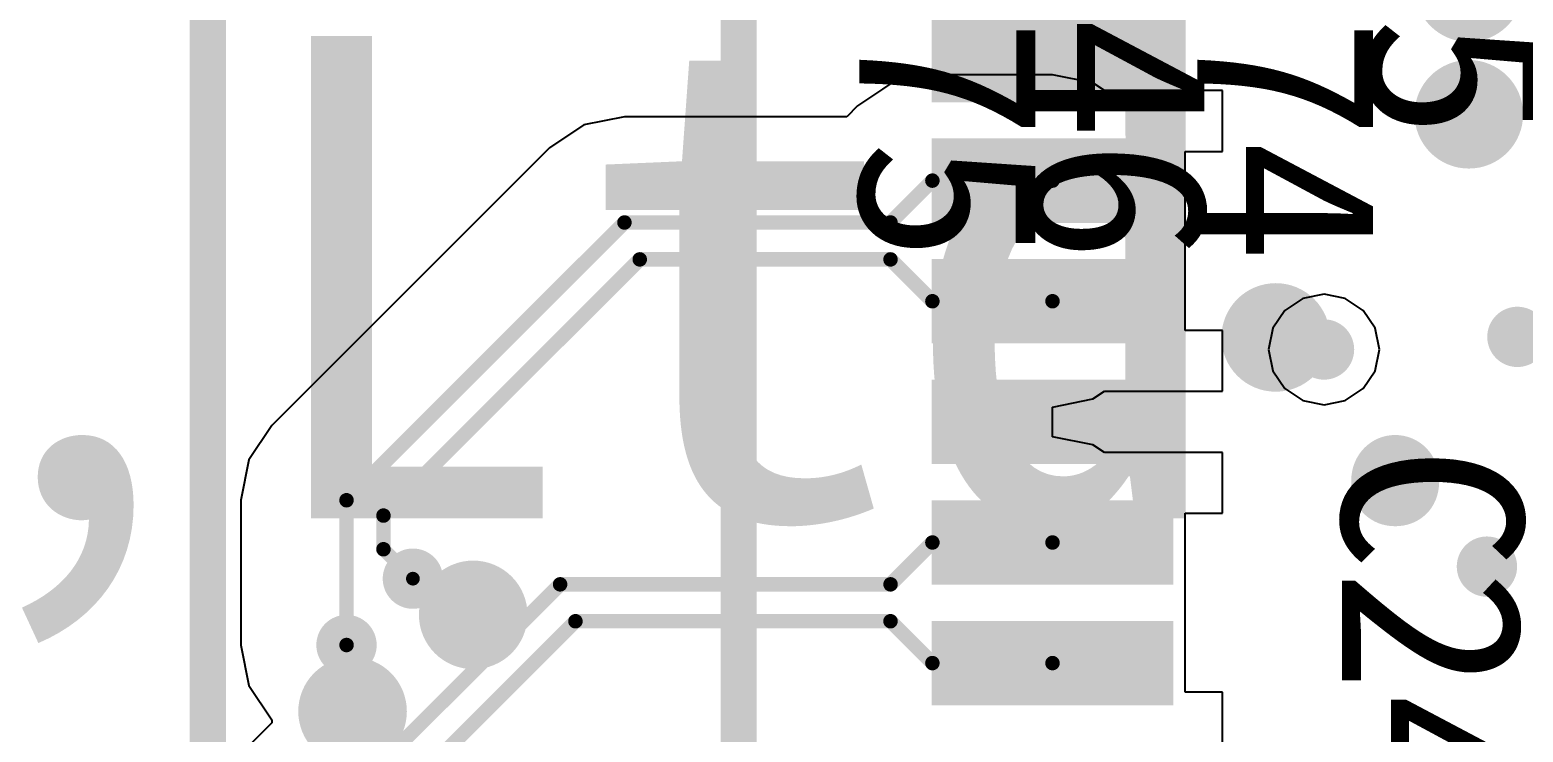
# Model space of a CAD drawing. Header units: millimetres. Extents: x 15 to 120, y 22 to 104.
# Drawn here: x 45.46 to 51.65, y 69.61 to 72.53 of the extents above; entities that cross this region are included whole.
import ezdxf

# ---------------------------------------------------------------- set-up
doc = ezdxf.new("R2010")
doc.units = ezdxf.units.MM
for name, color, linetype in [('BottomLayer', 5, 'Continuous'), ('BottomOverlay', 54, 'Continuous'), ('BottomPaste', 16, 'Continuous'), ('BottomSolder', 6, 'Continuous'), ('MultiLayer', 9, 'Continuous'), ('TopOverlay', 2, 'Continuous')]:
    doc.layers.add(name, color=color, linetype=linetype)

msp = doc.modelspace()

# ---------------------------------------------------------------- linework, layer by layer
at = {"layer": 'BottomLayer'}
for p, q in [((49.2024, 72.3385), (49.0346, 72.3051)), ((49.7, 72.3385), (49.2024, 72.3385)), ((49.8678, 72.3051), (49.7, 72.3385)), ((48.996, 72.2792), (48.8924, 72.21)), ((49.0346, 72.3051), (48.996, 72.2793)), ((48.996, 72.2793), (48.996, 72.2792)), ((49.9158, 72.273), (49.8678, 72.3051)), ((50.404, 72.273), (49.9158, 72.273)), ((50.404, 72.021), (50.404, 72.273)), ((48.8924, 72.21), (48.8473, 72.1649)), ((47.9265, 72.1649), (47.7587, 72.1316)), ((48.8473, 72.1649), (47.9265, 72.1649)), ((47.7587, 72.1316), (47.6165, 72.0365)), ((47.6165, 72.0365), (46.465, 70.885)), ((50.25, 71.675), (50.25, 72.021)), ((50.25, 72.021), (50.404, 72.021)), ((50.25, 71.625), (50.25, 71.675)), ((50.25, 71.675), (50.25, 71.675)), ((50.25, 71.279), (50.25, 71.625)), ((50.25, 71.625), (50.25, 71.625)), ((50.25, 71.625), (50.25, 71.625)), ((50.25, 71.625), (50.25, 71.625)), ((50.7372, 71.4119), (50.6628, 71.3622)), ((50.825, 71.4294), (50.7372, 71.4119)), ((50.9128, 71.4119), (50.825, 71.4294)), ((50.9872, 71.3622), (50.9128, 71.4119)), ((50.6628, 71.3622), (50.6131, 71.2878)), ((51.0369, 71.2878), (50.9872, 71.3622)), ((50.404, 71.279), (50.25, 71.279)), ((50.404, 71.027), (50.404, 71.279)), ((50.6131, 71.2878), (50.5956, 71.2)), ((51.0544, 71.2), (51.0369, 71.2878)), ((50.5956, 71.2), (50.6131, 71.1122)), ((51.0369, 71.1122), (51.0544, 71.2)), ((50.6131, 71.1122), (50.6628, 71.0378)), ((50.9872, 71.0378), (51.0369, 71.1122)), ((49.8678, 70.9949), (49.9158, 71.027)), ((49.9158, 71.027), (50.404, 71.027)), ((50.6628, 71.0378), (50.7372, 70.9881)), ((50.9128, 70.9881), (50.9872, 71.0378)), ((49.7, 70.9615), (49.8678, 70.9949)), ((50.7372, 70.9881), (50.825, 70.9706)), ((50.825, 70.9706), (50.9128, 70.9881)), ((49.7, 70.8385), (49.7, 70.9615)), ((46.465, 70.885), (46.37, 70.7428)), ((49.8678, 70.8051), (49.7, 70.8385)), ((49.9158, 70.773), (49.8678, 70.8051)), ((46.37, 70.7428), (46.3366, 70.575)), ((50.404, 70.773), (49.9158, 70.773)), ((50.404, 70.521), (50.404, 70.773)), ((46.3366, 70.575), (46.3366, 69.975)), ((50.25, 70.175), (50.25, 70.521)), ((50.25, 70.521), (50.404, 70.521)), ((50.25, 70.125), (50.25, 70.175)), ((50.25, 70.175), (50.25, 70.175)), ((50.25, 69.779), (50.25, 70.125)), ((50.25, 70.125), (50.25, 70.125)), ((50.25, 70.125), (50.25, 70.125)), ((50.25, 70.125), (50.25, 70.125)), ((46.3366, 69.975), (46.37, 69.8072)), ((46.37, 69.8072), (46.465, 69.665)), ((50.404, 69.779), (50.25, 69.779)), ((50.404, 69.527), (50.404, 69.779)), ((46.4662, 69.6526), (46.315, 69.5014)), ((46.465, 69.665), (46.4662, 69.6526))]:
    msp.add_line(p, q, dxfattribs=at)
for points, const_width in [([(49.3125, 72.4, 1), (49.4375, 72.4, 1)], 0.125), ([(49.9625, 72.4, 1), (50.0875, 72.4, 1)], 0.125), ([(51.4375, 72.2, 1), (51.5625, 72.2, 1)], 0.125), ([(49.1874, 71.9, 1), (49.2174, 71.9, 1)], 0.03), ([(49.1874, 71.9, 1), (49.2174, 71.9, 1)], 0.03), ([(49.685, 71.9, 1), (49.715, 71.9, 1)], 0.03), ([(47.9115, 71.7265, 1), (47.9415, 71.7265, 1)], 0.03), ([(47.9115, 71.7265, 1), (47.9415, 71.7265, 1)], 0.03), ([(49.0139, 71.7265, 1), (49.0439, 71.7265, 1)], 0.03), ([(49.0139, 71.7265, 1), (49.0439, 71.7265, 1)], 0.03), ([(47.9749, 71.5735, 1), (48.0049, 71.5735, 1)], 0.03), ([(47.9749, 71.5735, 1), (48.0049, 71.5735, 1)], 0.03), ([(49.0139, 71.5735, 1), (49.0439, 71.5735, 1)], 0.03), ([(49.0139, 71.5735, 1), (49.0439, 71.5735, 1)], 0.03), ([(49.1874, 71.4, 1), (49.2174, 71.4, 1)], 0.03), ([(49.1874, 71.4, 1), (49.2174, 71.4, 1)], 0.03), ([(49.685, 71.4, 1), (49.715, 71.4, 1)], 0.03), ([(51.5638, 71.2523, 1), (51.6888, 71.2523, 1)], 0.125), ([(50.7625, 71.2, 1), (50.8875, 71.2, 1)], 0.125), ([(49.3125, 70.9, 1), (49.4375, 70.9, 1)], 0.125), ([(49.9625, 70.9, 1), (50.0875, 70.9, 1)], 0.125), ([(46.76, 70.575, 1), (46.79, 70.575, 1)], 0.03), ([(46.76, 70.575, 1), (46.79, 70.575, 1)], 0.03), ([(46.913, 70.5116, 1), (46.943, 70.5116, 1)], 0.03), ([(46.913, 70.5116, 1), (46.943, 70.5116, 1)], 0.03), ([(49.1874, 70.4, 1), (49.2174, 70.4, 1)], 0.03), ([(49.1874, 70.4, 1), (49.2174, 70.4, 1)], 0.03), ([(49.685, 70.4, 1), (49.715, 70.4, 1)], 0.03), ([(51.4375, 70.3, 1), (51.5625, 70.3, 1)], 0.125), ([(46.913, 70.372, 1), (46.943, 70.372, 1)], 0.03), ([(46.9138, 70.372, 1), (46.9423, 70.372, 1)], 0.0285), ([(46.9875, 70.25, 1), (47.1125, 70.25, 1)], 0.125), ([(47.0358, 70.25, 1), (47.0642, 70.25, 1)], 0.0285), ([(47.6451, 70.2265, 1), (47.6751, 70.2265, 1)], 0.03), ([(47.6451, 70.2265, 1), (47.6751, 70.2265, 1)], 0.03), ([(49.0139, 70.2265, 1), (49.0439, 70.2265, 1)], 0.03), ([(49.0139, 70.2265, 1), (49.0439, 70.2265, 1)], 0.03), ([(46.7125, 69.975, 1), (46.8375, 69.975, 1)], 0.125), ([(47.7085, 70.0735, 1), (47.7385, 70.0735, 1)], 0.03), ([(47.7085, 70.0735, 1), (47.7385, 70.0735, 1)], 0.03), ([(49.0139, 70.0735, 1), (49.0439, 70.0735, 1)], 0.03), ([(49.0139, 70.0735, 1), (49.0439, 70.0735, 1)], 0.03), ([(46.76, 69.975, 1), (46.79, 69.975, 1)], 0.03), ([(49.1874, 69.9, 1), (49.2174, 69.9, 1)], 0.03), ([(49.1874, 69.9, 1), (49.2174, 69.9, 1)], 0.03), ([(49.685, 69.9, 1), (49.715, 69.9, 1)], 0.03)]:
    msp.add_lwpolyline(points, format="xyb", close=True, dxfattribs=dict(at, const_width=const_width))
for points, const_width in [([(49.0289, 71.7265), (49.2024, 71.9)], 0.06), ([(49.2024, 71.9), (49.7, 71.9)], 0.06), ([(46.775, 70.575), (47.9265, 71.7265)], 0.06), ([(47.9265, 71.7265), (49.0289, 71.7265)], 0.06), ([(46.928, 70.5116), (47.9899, 71.5735)], 0.06), ([(47.9899, 71.5735), (49.0289, 71.5735)], 0.06), ([(49.0289, 71.5735), (49.2024, 71.4)], 0.06), ([(49.2024, 71.4), (49.7, 71.4)], 0.06), ([(46.775, 69.975), (46.775, 70.575)], 0.06), ([(46.928, 70.372), (46.928, 70.5116)], 0.06), ([(49.0289, 70.2265), (49.2024, 70.4)], 0.06), ([(49.2024, 70.4), (49.7, 70.4)], 0.06), ([(46.928, 70.372), (47.05, 70.25)], 0.057), ([(46.625, 69.1914), (47.6601, 70.2265)], 0.06), ([(47.6601, 70.2265), (49.0289, 70.2265)], 0.06), ([(46.778, 69.128), (47.7235, 70.0735)], 0.06), ([(47.7235, 70.0735), (49.0289, 70.0735)], 0.06), ([(49.0289, 70.0735), (49.2024, 69.9)], 0.06), ([(49.2024, 69.9), (49.7, 69.9)], 0.06)]:
    msp.add_lwpolyline(points, dxfattribs=dict(at, const_width=const_width))
for points in [[(50.15, 72.275), (50.15, 72.525), (49.25, 72.275), (49.25, 72.525)], [(50.15, 71.775), (50.15, 72.025), (49.25, 71.775), (49.25, 72.025)], [(50.15, 71.275), (50.15, 71.525), (49.25, 71.275), (49.25, 71.525)], [(50.15, 70.775), (50.15, 71.025), (49.25, 70.775), (49.25, 71.025)], [(50.15, 70.275), (50.15, 70.525), (49.25, 70.275), (49.25, 70.525)], [(50.15, 69.775), (50.15, 70.025), (49.25, 69.775), (49.25, 70.025)]]:
    msp.add_solid(points, dxfattribs=at)
at = {"layer": 'BottomOverlay', "const_width": 0.15}
for points in [[(46.2, 71.65), (46.2, 85.75)], [(48.4, 61.45), (48.4, 81.85)], [(46.2, 57.55), (46.2, 71.65)]]:
    msp.add_lwpolyline(points, dxfattribs=at)
at = {"layer": 'BottomOverlay', "const_width": 0.075}
msp.add_lwpolyline([(46.1625, 71.65, 1), (46.2375, 71.65, 1)], format="xyb", close=True, dxfattribs=at)
msp.add_lwpolyline([(46.1625, 71.65, 1), (46.2375, 71.65, 1)], format="xyb", close=True, dxfattribs=at)
at = {"layer": 'BottomPaste'}
for points in [[(50.15, 72.275), (50.15, 72.525), (49.25, 72.275), (49.25, 72.525)], [(50.15, 72.275), (50.15, 72.525), (49.25, 72.275), (49.25, 72.525)], [(50.15, 71.775), (50.15, 72.025), (49.25, 71.775), (49.25, 72.025)], [(50.15, 71.775), (50.15, 72.025), (49.25, 71.775), (49.25, 72.025)], [(50.15, 71.275), (50.15, 71.525), (49.25, 71.275), (49.25, 71.525)], [(50.15, 71.275), (50.15, 71.525), (49.25, 71.275), (49.25, 71.525)], [(50.15, 70.775), (50.15, 71.025), (49.25, 70.775), (49.25, 71.025)], [(50.15, 70.775), (50.15, 71.025), (49.25, 70.775), (49.25, 71.025)], [(50.15, 70.275), (50.15, 70.525), (49.25, 70.275), (49.25, 70.525)], [(50.15, 70.275), (50.15, 70.525), (49.25, 70.275), (49.25, 70.525)], [(50.15, 69.775), (50.15, 70.025), (49.25, 69.775), (49.25, 70.025)], [(50.15, 69.775), (50.15, 70.025), (49.25, 69.775), (49.25, 70.025)]]:
    msp.add_solid(points, dxfattribs=at)
at = {"layer": 'BottomSolder'}
for points in [[(50.2, 72.225), (50.2, 72.575), (49.2, 72.225), (49.2, 72.575)], [(50.2, 72.225), (50.2, 72.575), (49.2, 72.225), (49.2, 72.575)], [(50.2, 71.725), (50.2, 72.075), (49.2, 71.725), (49.2, 72.075)], [(50.2, 71.725), (50.2, 72.075), (49.2, 71.725), (49.2, 72.075)], [(50.2, 71.225), (50.2, 71.575), (49.2, 71.225), (49.2, 71.575)], [(50.2, 71.225), (50.2, 71.575), (49.2, 71.225), (49.2, 71.575)], [(50.2, 70.725), (50.2, 71.075), (49.2, 70.725), (49.2, 71.075)], [(50.2, 70.725), (50.2, 71.075), (49.2, 70.725), (49.2, 71.075)], [(50.2, 70.225), (50.2, 70.575), (49.2, 70.225), (49.2, 70.575)], [(50.2, 70.225), (50.2, 70.575), (49.2, 70.225), (49.2, 70.575)], [(50.2, 69.725), (50.2, 70.075), (49.2, 69.725), (49.2, 70.075)], [(50.2, 69.725), (50.2, 70.075), (49.2, 69.725), (49.2, 70.075)]]:
    msp.add_solid(points, dxfattribs=at)
at = {"layer": 'MultiLayer'}
for points, const_width in [([(51.3125, 72.7, 1), (51.5375, 72.7, 1)], 0.225), ([(49.3125, 72.4, 1), (49.4375, 72.4, 1)], 0.125), ([(49.9625, 72.4, 1), (50.0875, 72.4, 1)], 0.125), ([(51.3125, 72.175, 1), (51.5375, 72.175, 1)], 0.225), ([(51.4375, 72.2, 1), (51.5625, 72.2, 1)], 0.125), ([(50.5125, 71.25, 1), (50.7375, 71.25, 1)], 0.225), ([(51.5638, 71.2523, 1), (51.6888, 71.2523, 1)], 0.125), ([(50.7625, 71.2, 1), (50.8875, 71.2, 1)], 0.125), ([(49.3125, 70.9, 1), (49.4375, 70.9, 1)], 0.125), ([(49.9625, 70.9, 1), (50.0875, 70.9, 1)], 0.125), ([(51.4375, 70.3, 1), (51.5625, 70.3, 1)], 0.125), ([(46.9875, 70.25, 1), (47.1125, 70.25, 1)], 0.125), ([(47.1875, 70.1, 1), (47.4125, 70.1, 1)], 0.225), ([(46.7125, 69.975, 1), (46.8375, 69.975, 1)], 0.125), ([(46.6875, 69.7, 1), (46.9125, 69.7, 1)], 0.225)]:
    msp.add_lwpolyline(points, format="xyb", close=True, dxfattribs=dict(at, const_width=const_width))

# ---------------------------------------------------------------- texts
at = {"layer": 'TopOverlay'}
for s, height, rotation, p in [('C275', 0.75, 270, (48.9, 73.6)), ('C146', 0.75, 270, (49.6, 73.6)), ('C274', 0.75, 270, (50.3, 73.6)), ('C75', 0.75, 270, (51, 73.6)), ('Hardkernel Co.,Ltd.', 2.000001, 360, (25.95, 70.5)), ('C242', 0.75, 270, (50.9, 70.8))]:
    msp.add_text(s, height=height, rotation=rotation, dxfattribs=at).set_placement(p)

doc.saveas('drawing.dxf')
